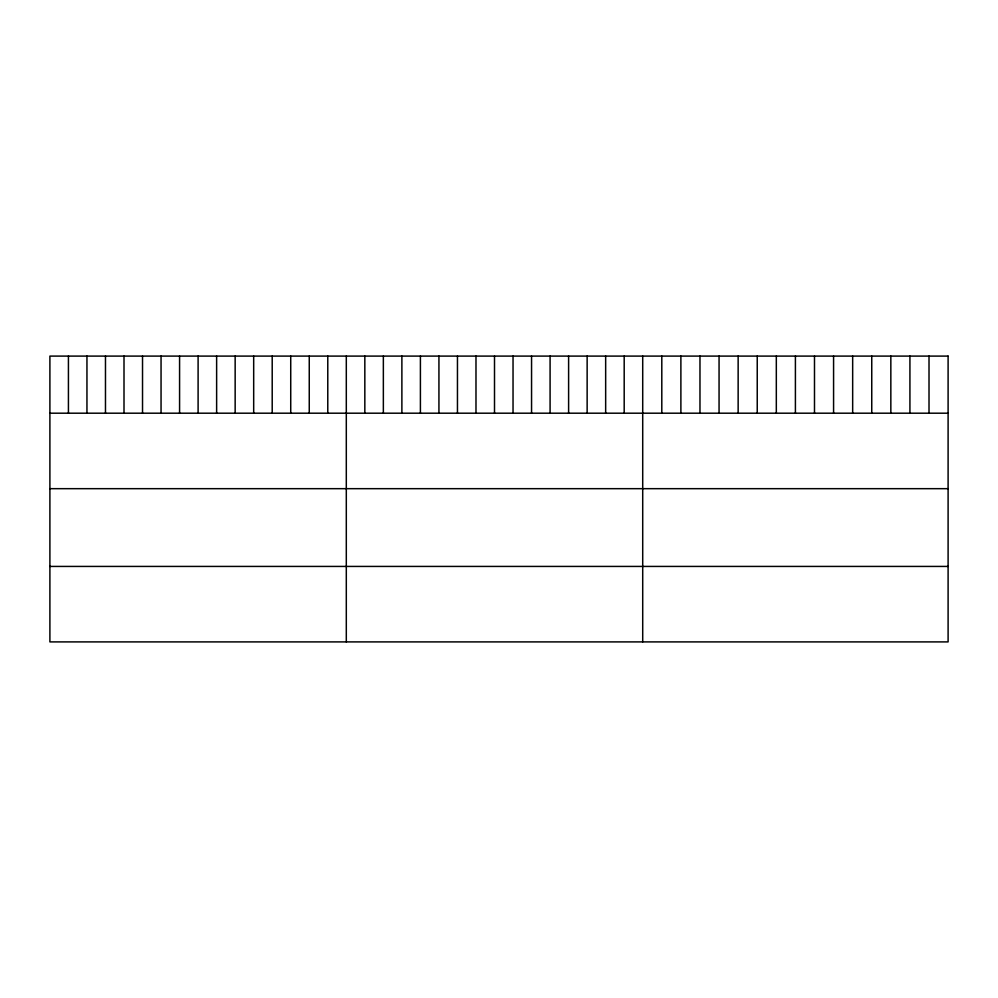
<?xml version="1.0" encoding="UTF-8"?>
<svg xmlns="http://www.w3.org/2000/svg" width="998" height="998" viewBox="0 0 998 998"><rect width="100%" height="100%" fill="white"/><g stroke="black" fill="none" stroke-linecap="round" stroke-linejoin="round"><path stroke-width="1.5" d="M49.9 413.197L948.1 413.197M49.9 488.671L948.1 488.671M49.9 566.427L948.1 566.427M929.013 356.099L929.013 413.197M909.927 356.099L909.927 413.197M890.84 356.099L890.84 413.197M871.753 356.099L871.753 413.197M852.666 356.099L852.666 413.197M833.58 356.099L833.58 413.197M814.493 356.099L814.493 413.197M795.406 356.099L795.406 413.197M776.319 356.099L776.319 413.197M757.233 356.099L757.233 413.197M738.146 356.099L738.146 413.197M719.059 356.099L719.059 413.197M699.972 356.099L699.972 413.197M680.885 356.099L680.885 413.197M661.799 356.099L661.799 413.197M642.712 356.099L642.712 641.901M624.187 356.099L624.187 413.197M605.661 356.099L605.661 413.197M587.136 356.099L587.136 413.197M568.611 356.099L568.611 413.197M550.085 356.099L550.085 413.197M531.56 356.099L531.56 413.197M513.034 356.099L513.034 413.197M494.509 356.099L494.509 413.197M475.984 356.099L475.984 413.197M457.458 356.099L457.458 413.197M438.933 356.099L438.933 413.197M420.408 356.099L420.408 413.197M401.882 356.099L401.882 413.197M383.357 356.099L383.357 413.197M364.831 356.099L364.831 413.197M346.306 356.099L346.306 641.901M327.781 356.099L327.781 413.197M309.255 356.099L309.255 413.197M290.73 356.099L290.73 413.197M272.204 356.099L272.204 413.197M253.679 356.099L253.679 413.197M235.154 356.099L235.154 413.197M216.628 356.099L216.628 413.197M198.103 356.099L198.103 413.197M179.578 356.099L179.578 413.197M161.052 356.099L161.052 413.197M142.527 356.099L142.527 413.197M124.002 356.099L124.002 413.197M105.476 356.099L105.476 413.197M86.951 356.099L86.951 413.197M68.425 356.099L68.425 413.197M948.1 356.099L49.9 356.099L49.9 641.901L948.1 641.901L948.1 356.099"/></g></svg>
